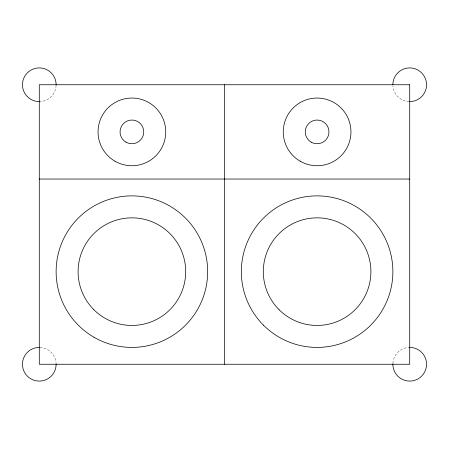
<?xml version="1.0" encoding="UTF-8"?>
<svg xmlns="http://www.w3.org/2000/svg" width="449" height="449" viewBox="0 0 449 449"><rect width="100%" height="100%" fill="white"/><g stroke="black" fill="none" stroke-linecap="round" stroke-linejoin="round"><path stroke-width="0.34" stroke-dasharray="2.25 1.68" d="M39.91 347.425A16.838 16.838 0 0 1 56.114 363.628M56.114 85.372A16.838 16.838 0 0 1 39.91 101.575M409.09 101.575A16.838 16.838 0 0 1 392.92 86M392.903 363.269A16.838 16.838 0 0 1 409.437 347.414"/><path stroke-width="0.67" d="M39.288 179.039L409.713 179.039M224.5 84.749L224.5 364.251M56.125 364.251A16.838 16.838 0 0 1 39.288 381.089A16.838 16.838 0 0 1 22.45 364.251A16.838 16.838 0 0 1 39.288 347.414M39.288 101.586A16.838 16.838 0 0 1 22.45 84.749A16.838 16.838 0 0 1 39.288 67.911A16.838 16.838 0 0 1 56.125 84.749M392.875 84.749A16.838 16.838 0 0 1 409.713 67.911A16.838 16.838 0 0 1 426.55 84.749A16.838 16.838 0 0 1 409.713 101.586M409.437 347.414A16.838 16.838 0 0 1 426.55 364.184A16.838 16.838 0 0 1 409.567 381.089A16.838 16.838 0 0 1 392.881 363.898M409.713 84.749L39.288 84.749L39.288 364.251L409.713 364.251L409.713 84.749M300.185 161.202A33.843 33.843 0 0 0 350.95 131.894A33.843 33.843 0 0 0 300.185 102.585A33.843 33.843 0 0 0 300.185 161.202M311.185 142.153A11.848 11.842 0 0 0 328.954 131.894A11.848 11.842 0 0 0 311.185 121.634A11.848 11.842 0 0 0 311.185 142.153M114.972 161.202A33.843 33.843 0 0 0 165.737 131.894A33.843 33.843 0 0 0 114.972 102.585A33.843 33.843 0 0 0 114.972 161.202M125.973 142.153A11.848 11.848 0 0 0 143.742 131.894A11.848 11.848 0 0 0 125.973 121.634A11.848 11.848 0 0 0 125.973 142.153M263.529 325.222A75.769 75.769 0 0 0 390.293 291.255A75.769 75.769 0 0 0 297.496 198.458A75.769 75.769 0 0 0 263.529 325.222M279.065 309.687A53.796 53.796 0 0 0 369.067 285.57A53.796 53.796 0 0 0 303.182 219.684A53.796 53.796 0 0 0 279.065 309.687M94.009 337.261A75.769 75.769 0 0 0 207.663 271.645A75.769 75.769 0 0 0 94.009 206.029A75.769 75.769 0 0 0 94.009 337.261M93.852 309.687A53.796 53.796 0 0 0 183.854 285.57A53.796 53.796 0 0 0 117.969 219.684A53.796 53.796 0 0 0 93.852 309.687"/></g></svg>
